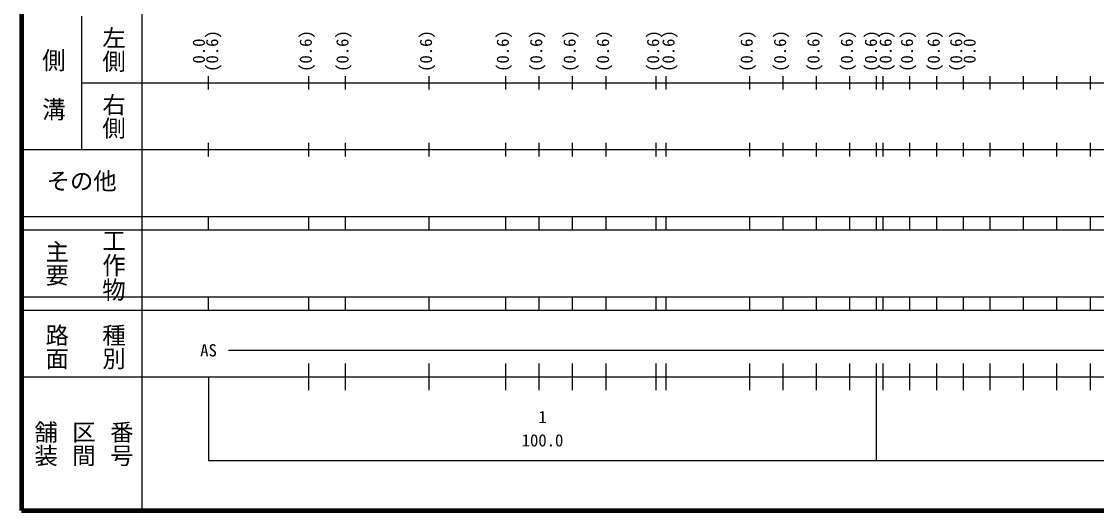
# Model space of a CAD drawing. Units: millimetres on the paper. Extents: x 40 to 680, y 20 to 380.
# Drawn here: x 40 to 200.9, y 20 to 93.2 of the extents above; entities that cross this region are included whole.
import ezdxf
from ezdxf.enums import TextEntityAlignment as Align

# ---------------------------------------------------------------- set-up
doc = ezdxf.new("R2010")
doc.units = ezdxf.units.MM
doc.layers.add('M-TTL', color=2, linetype='Continuous', lineweight=140)
doc.layers.add('M-TTL-BAND', color=7, linetype='Continuous', lineweight=25)
doc.styles.add('@ＭＳ ゴシック', font='')
doc.styles.add('ＭＳ ゴシック', font='')
doc.styles.get('@ＭＳ ゴシック').set_extended_font_data('@MS Gothic')
doc.styles.get('ＭＳ ゴシック').set_extended_font_data('MS Gothic')

msp = doc.modelspace()

# ---------------------------------------------------------------- linework, layer by layer
at = {"layer": 'M-TTL'}
for p, q in [((40, 380), (40, 20)), ((40, 20), (680, 20))]:
    msp.add_line(p, q, dxfattribs=at)
at = {"layer": 'M-TTL-BAND'}
for p, q in [((58, 370), (58, 20)), ((49, 94), (49, 74)), ((49, 84), (579, 84)), ((68, 83), (68, 85)), ((83, 83), (83, 85)), ((88.5, 83), (88.5, 85)), ((101, 83), (101, 85)), ((112.5, 83), (112.5, 85)), ((117.5, 83), (117.5, 85)), ((122.5, 83), (122.5, 85)), ((127.5, 83), (127.5, 85)), ((135, 83), (135, 85)), ((136.5, 83), (136.5, 85)), ((149, 83), (149, 85)), ((154, 83), (154, 85)), ((159, 83), (159, 85)), ((164, 83), (164, 85)), ((168, 83), (168, 85)), ((169, 83), (169, 85)), ((173, 83), (173, 85)), ((177, 83), (177, 85)), ((181, 83), (181, 85)), ((185, 83), (185, 85)), ((190, 83), (190, 85)), ((195, 83), (195, 85)), ((200, 83), (200, 85)), ((68, 73), (68, 75)), ((83, 73), (83, 75)), ((88.5, 73), (88.5, 75)), ((101, 73), (101, 75)), ((112.5, 73), (112.5, 75)), ((117.5, 73), (117.5, 75)), ((122.5, 73), (122.5, 75)), ((127.5, 73), (127.5, 75)), ((135, 73), (135, 75)), ((136.5, 73), (136.5, 75)), ((149, 73), (149, 75)), ((154, 73), (154, 75)), ((159, 73), (159, 75)), ((164, 73), (164, 75)), ((168, 73), (168, 75)), ((169, 73), (169, 75)), ((173, 73), (173, 75)), ((177, 73), (177, 75)), ((181, 73), (181, 75)), ((185, 73), (185, 75)), ((190, 73), (190, 75)), ((195, 73), (195, 75)), ((200, 73), (200, 75)), ((40, 74), (579, 74)), ((40, 64), (579, 64)), ((68, 62), (68, 64)), ((83, 62), (83, 64)), ((88.5, 62), (88.5, 64)), ((101, 62), (101, 64)), ((112.5, 62), (112.5, 64)), ((117.5, 62), (117.5, 64)), ((122.5, 62), (122.5, 64)), ((127.5, 62), (127.5, 64)), ((135, 62), (135, 64)), ((136.5, 62), (136.5, 64)), ((149, 62), (149, 64)), ((154, 62), (154, 64)), ((159, 62), (159, 64)), ((164, 62), (164, 64)), ((168, 62), (168, 64)), ((169, 62), (169, 64)), ((173, 62), (173, 64)), ((177, 62), (177, 64)), ((181, 62), (181, 64)), ((185, 62), (185, 64)), ((190, 62), (190, 64)), ((195, 62), (195, 64)), ((200, 62), (200, 64)), ((40, 62), (579, 62)), ((40, 52), (579, 52)), ((68, 50), (68, 52)), ((83, 50), (83, 52)), ((88.5, 50), (88.5, 52)), ((101, 50), (101, 52)), ((112.5, 50), (112.5, 52)), ((117.5, 50), (117.5, 52)), ((122.5, 50), (122.5, 52)), ((127.5, 50), (127.5, 52)), ((135, 50), (135, 52)), ((136.5, 50), (136.5, 52)), ((149, 50), (149, 52)), ((154, 50), (154, 52)), ((159, 50), (159, 52)), ((164, 50), (164, 52)), ((168, 50), (168, 52)), ((169, 50), (169, 52)), ((173, 50), (173, 52)), ((177, 50), (177, 52)), ((181, 50), (181, 52)), ((185, 50), (185, 52)), ((190, 50), (190, 52)), ((195, 50), (195, 52)), ((200, 50), (200, 52)), ((40, 50), (579, 50)), ((71, 44), (565, 44)), ((83, 38), (83, 42)), ((88.5, 38), (88.5, 42)), ((101, 38), (101, 42)), ((112.5, 38), (112.5, 42)), ((117.5, 38), (117.5, 42)), ((122.5, 38), (122.5, 42)), ((127.5, 38), (127.5, 42)), ((135, 38), (135, 42)), ((136.5, 38), (136.5, 42)), ((149, 38), (149, 42)), ((154, 38), (154, 42)), ((159, 38), (159, 42)), ((164, 38), (164, 42)), ((168, 27.5), (168, 42)), ((169, 38), (169, 42)), ((173, 38), (173, 42)), ((177, 38), (177, 42)), ((181, 38), (181, 42)), ((185, 38), (185, 42)), ((190, 38), (190, 42)), ((195, 38), (195, 42)), ((200, 38), (200, 42)), ((40, 40), (579, 40)), ((68, 40), (68, 27.5)), ((68, 27.5), (579, 27.5))]:
    msp.add_line(p, q, dxfattribs=at)

# ---------------------------------------------------------------- texts
for s, height, rotation, style, p in [('左側', 2.566, 270, '@ＭＳ ゴシック', (51.75, 92.5)), ('0.0', 1.833, 90, 'ＭＳ ゴシック', (68, 86.889)), ('(0.6)', 1.833, 90, 'ＭＳ ゴシック', (70, 85.639)), ('(0.6)', 1.833, 90, 'ＭＳ ゴシック', (84, 85.639)), ('(0.6)', 1.833, 90, 'ＭＳ ゴシック', (89.5, 85.639)), ('(0.6)', 1.833, 90, 'ＭＳ ゴシック', (102, 85.639)), ('(0.6)', 1.833, 90, 'ＭＳ ゴシック', (113.5, 85.639)), ('(0.6)', 1.833, 90, 'ＭＳ ゴシック', (118.5, 85.639)), ('(0.6)', 1.833, 90, 'ＭＳ ゴシック', (123.5, 85.639)), ('(0.6)', 1.833, 90, 'ＭＳ ゴシック', (128.5, 85.639)), ('(0.6)', 1.833, 90, 'ＭＳ ゴシック', (136, 85.639)), ('(0.6)', 1.833, 90, 'ＭＳ ゴシック', (138.3, 85.639)), ('(0.6)', 1.833, 90, 'ＭＳ ゴシック', (150, 85.639)), ('(0.6)', 1.833, 90, 'ＭＳ ゴシック', (155, 85.639)), ('(0.6)', 1.833, 90, 'ＭＳ ゴシック', (160, 85.639)), ('(0.6)', 1.833, 90, 'ＭＳ ゴシック', (165, 85.639)), ('(0.6)', 1.833, 90, 'ＭＳ ゴシック', (168.6, 85.639)), ('(0.6)', 1.833, 90, 'ＭＳ ゴシック', (170.8, 85.639)), ('(0.6)', 1.833, 90, 'ＭＳ ゴシック', (174, 85.639)), ('(0.6)', 1.833, 90, 'ＭＳ ゴシック', (178, 85.639)), ('(0.6)', 1.833, 90, 'ＭＳ ゴシック', (181.37, 85.639)), ('0.0', 1.833, 90, 'ＭＳ ゴシック', (183.37, 86.889)), ('右側', 2.566, 270, '@ＭＳ ゴシック', (51.75, 82.5)), ('主要', 2.566, 270, '@ＭＳ ゴシック', (43.25, 60.5)), ('路面', 2.566, 270, '@ＭＳ ゴシック', (43.25, 48)), ('種別', 2.566, 270, '@ＭＳ ゴシック', (51.75, 48)), ('舗装', 2.566, 270, '@ＭＳ ゴシック', (41.583, 33.5)), ('区間', 2.566, 270, '@ＭＳ ゴシック', (47.25, 33.5)), ('番号', 2.566, 270, '@ＭＳ ゴシック', (52.917, 33.5))]:
    msp.add_text(s, height=height, rotation=rotation, dxfattribs=dict(at, style=style)).set_placement(p, align=Align.BOTTOM_LEFT)
at = {"layer": 'M-TTL-BAND', "style": '@ＭＳ ゴシック', "width": 1.05}
for s, p in [('側\u3000溝', (42.75, 89.25)), ('工作物', (51.75, 62.25))]:
    msp.add_text(s, height=2.566, rotation=270, dxfattribs=at).set_placement(p, align=Align.BOTTOM_LEFT)
at = {"layer": 'M-TTL-BAND', "style": 'ＭＳ ゴシック'}
for s, height, p in [('その他', 2.566, (43.75, 67.25)), ('AS', 1.833, (66.75, 42.5)), ('1', 1.833, (117.375, 32.523)), ('100.0', 1.833, (114.875, 29.033))]:
    msp.add_text(s, height=height, dxfattribs=at).set_placement(p, align=Align.BOTTOM_LEFT)

doc.saveas('drawing.dxf')
